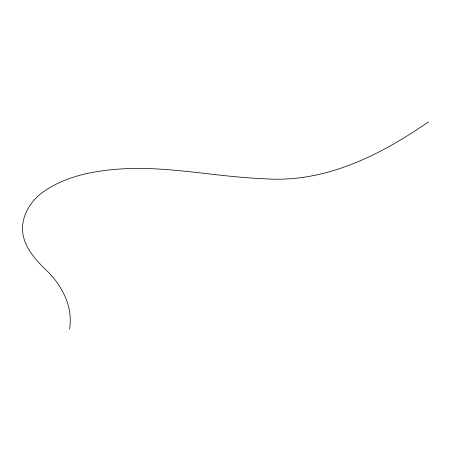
<?xml version="1.0" encoding="UTF-8"?>
<svg xmlns="http://www.w3.org/2000/svg" width="451" height="451" viewBox="0 0 451 451"><rect width="100%" height="100%" fill="white"/><g stroke="black" fill="none" stroke-linecap="round" stroke-linejoin="round"><path stroke-width="0.68" d="M69.578 329.095C73.321 306.111 61.466 284.237 45.021 269.033C36.306 260.379 27.742 250.965 24.066 238.962C18.418 220.719 28.802 201.8 43.753 191.489C69.899 173.511 102.597 169.356 133.569 168.364C177.136 167.93 220.054 176.984 263.514 178.686C324.331 183.484 379.815 155.55 428.45 121.905"/></g></svg>
